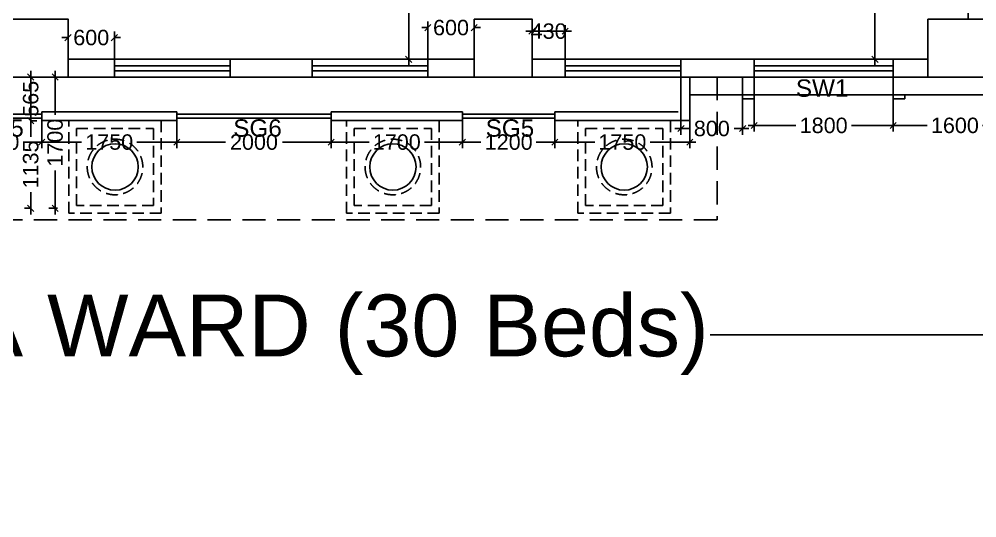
# Model space of a CAD drawing. Extents: x 7897917 to 8423973, y -6487334 to -6173396.
# Drawn here: x 8016151 to 8028559, y -6460583 to -6454124 of the extents above; entities that cross this region are included whole.
import ezdxf
from ezdxf.enums import TextEntityAlignment as Align

# ---------------------------------------------------------------- set-up
doc = ezdxf.new("R2010")
doc.units = 0
doc.header["$LTSCALE"] = 600
doc.header["$MEASUREMENT"] = 0
doc.header["$PDMODE"] = 35
doc.linetypes.add('DASHED', pattern=[0.75, 0.5, -0.25])
doc.linetypes.add('HIDDEN', pattern=[0.375, 0.25, -0.125])
doc.layers.get('0').update_dxf_attribs({"linetype": 'CONTINUOUS'})
doc.layers.get('Defpoints').update_dxf_attribs({"linetype": 'CONTINUOUS'})
for name, color, linetype in [('chajja', 7, 'CONTINUOUS'), ('DIM-TEXT', 8, 'CONTINUOUS'), ('Ele Proje.', 7, 'CONTINUOUS'), ('Ele. Proj', 7, 'CONTINUOUS'), ('joinery', 7, 'CONTINUOUS'), ('JW', 8, 'CONTINUOUS'), ('L1', 2, 'CONTINUOUS'), ('LA-column', 3, 'CONTINUOUS'), ('Walls', 7, 'CONTINUOUS'), ('WIN', 151, 'CONTINUOUS'), ('Working Dim', 5, 'CONTINUOUS')]:
    doc.layers.add(name, color=color, linetype=linetype)
doc.styles.add('ari', font='arial.ttf')
doc.styles.add('RT', font='romant.shx')
doc.dimstyles.new('int. dim', dxfattribs={"dimtxt": 450, "dimasz": 80, "dimexe": 80, "dimexo": 0, "dimgap": 70, "dimtad": 0, "dimdec": 0, "dimzin": 12, "dimdsep": 46, "dimtxsty": 'ari', "dimblk": 'OBLIQUE', "dimcen": 2, "dimdle": 80, "dimclrd": 256, "dimclre": 256, "dimclrt": 6, "dimadec": 0, "dimazin": 0, "dimtfac": 1, "dimtdec": 0, "dimtix": 1, "dimtmove": 2, "dimatfit": 3, "dimfxl": 1, "dimtolj": 1, "dimtzin": 0, "dimlwd": -1, "dimlwe": -1, "dimarcsym": 0})
doc.dimstyles.new('TEXT', dxfattribs={"dimscale": 0, "dimtxt": 600, "dimasz": 300, "dimexe": 300, "dimexo": 30, "dimgap": 50, "dimtad": 0, "dimdec": 0, "dimzin": 0, "dimdsep": 46, "dimtxsty": 'RT', "dimblk": 'OBLIQUE', "dimcen": 0.09, "dimdle": 300, "dimclrd": 256, "dimclre": 256, "dimclrt": 170, "dimadec": 0, "dimazin": 0, "dimtfac": 1, "dimtdec": 0, "dimtofl": 0, "dimtmove": 2, "dimatfit": 3, "dimfxl": 1, "dimfrac": 2, "dimtolj": 1, "dimtzin": 0, "dimlwd": -1, "dimlwe": -1, "dimarcsym": 0})

# ---------------------------------------------------------------- blocks, each defined once
blk = doc.blocks.new('_Oblique')
at = {"color": 0, "linetype": 'ByBlock', "lineweight": -2}
blk.add_line((-0.5, -0.5), (0.5, 0.5), dxfattribs=at)
blk = doc.blocks.new('*D1882')
at = {"layer": 'Defpoints', "color": 0, "linetype": 'Continuous', "transparency": 16777216}
for p in [(7997754, -6454804, 0), (8038814, -6454874, -11), (7997754, -6458212)]:
    blk.add_point(p, dxfattribs=at)
at = {"layer": 'DIM-TEXT', "transparency": 16777216}
for p, q in [((7997754, -6454804), (7997754, -6458512)), ((8038814, -6454874), (8038814, -6458512)), ((7997454, -6458212), (8011465, -6458212)), ((8039114, -6458212), (8025102, -6458212))]:
    blk.add_line(p, q, dxfattribs=at)
at = {"layer": 'DIM-TEXT', "linetype": 'Continuous', "transparency": 16777216, "xscale": 300, "yscale": 300, "zscale": 300, "rotation": 180}
blk.add_blockref('_Oblique', (7997754, -6458212), dxfattribs=at)
at = {"layer": 'DIM-TEXT', "linetype": 'Continuous', "transparency": 16777216, "xscale": 300, "yscale": 300, "zscale": 300}
blk.add_blockref('_Oblique', (8038814, -6458212), dxfattribs=at)
at = {"layer": 'DIM-TEXT', "color": 170, "linetype": 'Continuous', "transparency": 16777216, "insert": (8018284, -6458212), "char_height": 750, "attachment_point": 5, "style": 'ari'}
blk.add_mtext('\\A1;{\\H1.067x;TRAUMA WARD (30 Beds)}', dxfattribs=at)
blk = doc.blocks.new('*D1960')
at = {"layer": 'Defpoints', "color": 0, "transparency": 16777216}
for p in [(8024725, -6454874, -28), (8025524, -6454874, -22), (8025524, -6455541)]:
    blk.add_point(p, dxfattribs=at)
at = {"layer": 'Working Dim', "transparency": 16777216}
for p, q in [((8024725, -6454874), (8024725, -6455621)), ((8025524, -6454874), (8025524, -6455621)), ((8024645, -6455541), (8024834, -6455541)), ((8025604, -6455541), (8025415, -6455541))]:
    blk.add_line(p, q, dxfattribs=at)
at = {"layer": 'Working Dim', "transparency": 16777216, "xscale": 80, "yscale": 80, "zscale": 80, "rotation": 180}
blk.add_blockref('_Oblique', (8024725, -6455541), dxfattribs=at)
at = {"layer": 'Working Dim', "transparency": 16777216, "xscale": 80, "yscale": 80, "zscale": 80}
blk.add_blockref('_Oblique', (8025524, -6455541), dxfattribs=at)
at = {"layer": 'Working Dim', "color": 6, "transparency": 16777216, "insert": (8025125, -6455541), "char_height": 200, "attachment_point": 5, "style": 'ari'}
blk.add_mtext('\\A1;800', dxfattribs=at)
blk = doc.blocks.new('*D1964')
at = {"layer": 'Defpoints', "color": 0, "transparency": 16777216}
for p in [(8017385, -6454363), (8016785, -6454644, -22), (8017385, -6454644, -22)]:
    blk.add_point(p, dxfattribs=at)
at = {"layer": 'Working Dim', "transparency": 16777216}
for p, q in [((8016785, -6454363), (8016705, -6454363)), ((8016785, -6454644), (8016785, -6454283)), ((8016785, -6454363), (8016794, -6454363)), ((8017385, -6454363), (8017376, -6454363)), ((8017385, -6454644), (8017385, -6454283)), ((8017385, -6454363), (8017465, -6454363))]:
    blk.add_line(p, q, dxfattribs=at)
at = {"layer": 'Working Dim', "transparency": 16777216, "xscale": 80, "yscale": 80, "zscale": 80}
blk.add_blockref('_Oblique', (8016785, -6454363), dxfattribs=at)
at = {"layer": 'Working Dim', "transparency": 16777216, "xscale": 80, "yscale": 80, "zscale": 80, "rotation": 180}
blk.add_blockref('_Oblique', (8017385, -6454363), dxfattribs=at)
at = {"layer": 'Working Dim', "color": 6, "transparency": 16777216, "insert": (8017085, -6454363), "char_height": 200, "attachment_point": 5, "style": 'ari'}
blk.add_mtext('\\A1;600', dxfattribs=at)
blk = doc.blocks.new('*D1965')
at = {"layer": 'Defpoints', "color": 0, "transparency": 16777216}
for p in [(8022046, -6454234), (8021446, -6454644, -22), (8022046, -6454644, -5)]:
    blk.add_point(p, dxfattribs=at)
at = {"layer": 'Working Dim', "transparency": 16777216}
for p, q in [((8021446, -6454234), (8021366, -6454234)), ((8021446, -6454644), (8021446, -6454154)), ((8021446, -6454234), (8021455, -6454234)), ((8022046, -6454234), (8022037, -6454234)), ((8022046, -6454644), (8022046, -6454154)), ((8022046, -6454234), (8022126, -6454234))]:
    blk.add_line(p, q, dxfattribs=at)
at = {"layer": 'Working Dim', "transparency": 16777216, "xscale": 80, "yscale": 80, "zscale": 80}
blk.add_blockref('_Oblique', (8021446, -6454234), dxfattribs=at)
at = {"layer": 'Working Dim', "transparency": 16777216, "xscale": 80, "yscale": 80, "zscale": 80, "rotation": 180}
blk.add_blockref('_Oblique', (8022046, -6454234), dxfattribs=at)
at = {"layer": 'Working Dim', "color": 6, "transparency": 16777216, "insert": (8021746, -6454234), "char_height": 200, "attachment_point": 5, "style": 'ari'}
blk.add_mtext('\\A1;600', dxfattribs=at)
blk = doc.blocks.new('*D1966')
at = {"layer": 'Defpoints', "color": 0, "transparency": 16777216}
for p in [(8023225, -6454280), (8022796, -6454644, -22), (8023225, -6454644, -28)]:
    blk.add_point(p, dxfattribs=at)
at = {"layer": 'Working Dim', "transparency": 16777216}
for p, q in [((8022796, -6454644), (8022796, -6454200)), ((8023225, -6454644), (8023225, -6454200)), ((8022796, -6454280), (8022716, -6454280)), ((8022796, -6454280), (8023225, -6454280)), ((8023225, -6454280), (8023305, -6454280))]:
    blk.add_line(p, q, dxfattribs=at)
at = {"layer": 'Working Dim', "transparency": 16777216, "xscale": 80, "yscale": 80, "zscale": 80}
blk.add_blockref('_Oblique', (8022796, -6454280), dxfattribs=at)
at = {"layer": 'Working Dim', "transparency": 16777216, "xscale": 80, "yscale": 80, "zscale": 80, "rotation": 180}
blk.add_blockref('_Oblique', (8023225, -6454280), dxfattribs=at)
at = {"layer": 'Working Dim', "color": 6, "transparency": 16777216, "insert": (8023011, -6454280), "char_height": 200, "attachment_point": 5, "style": 'ari'}
blk.add_mtext('\\A1;430', dxfattribs=at)
blk = doc.blocks.new('A$C760F7CC1')
at = {"layer": 'Working Dim', "color": 8, "linetype": 'HIDDEN'}
for points in [[(0, 1200), (0, 0), (1200, 0), (1200, 1200)], [(100, 1100), (100, 100), (1100, 100), (1100, 1100)]]:
    blk.add_lwpolyline(points, close=True, dxfattribs=at)
blk.add_circle((600, 600), 360, dxfattribs=at)
at = {"layer": 'Working Dim', "color": 3, "linetype": 'Continuous'}
blk.add_circle((600, 600), 300, dxfattribs=at)
blk = doc.blocks.new('*D1967')
at = {"layer": 'Defpoints', "color": 0, "transparency": 16777216}
for p in [(8016301, -6454874, 32), (8016301, -6455439, 36), (8016301, -6455439)]:
    blk.add_point(p, dxfattribs=at)
at = {"layer": 'Working Dim', "transparency": 16777216}
for p, q in [((8016301, -6454874), (8016301, -6454794)), ((8016301, -6454874), (8016381, -6454874)), ((8016301, -6454874), (8016301, -6455439)), ((8016301, -6455439), (8016381, -6455439)), ((8016301, -6455439), (8016301, -6455519))]:
    blk.add_line(p, q, dxfattribs=at)
at = {"layer": 'Working Dim', "transparency": 16777216, "xscale": 80, "yscale": 80, "zscale": 80}
for p, rotation in [((8016301, -6454874), 270), ((8016301, -6455439), 90)]:
    blk.add_blockref('_Oblique', p, dxfattribs=dict(at, rotation=rotation))
at = {"layer": 'Working Dim', "color": 6, "transparency": 16777216, "insert": (8016301, -6455156), "char_height": 200, "attachment_point": 5, "rotation": 90, "style": 'ari'}
blk.add_mtext('\\A1;565', dxfattribs=at)
blk = doc.blocks.new('*D1968')
at = {"layer": 'Defpoints', "color": 0, "transparency": 16777216}
for p in [(8016301, -6455439, 36), (8016301, -6456574, -1), (8016301, -6456574)]:
    blk.add_point(p, dxfattribs=at)
at = {"layer": 'Working Dim', "transparency": 16777216}
for p, q in [((8016301, -6455359), (8016301, -6455646)), ((8016301, -6455439), (8016381, -6455439)), ((8016301, -6456654), (8016301, -6456366)), ((8016301, -6456574), (8016221, -6456574))]:
    blk.add_line(p, q, dxfattribs=at)
at = {"layer": 'Working Dim', "transparency": 16777216, "xscale": 80, "yscale": 80, "zscale": 80}
for p, rotation in [((8016301, -6455439), 90), ((8016301, -6456574), 270)]:
    blk.add_blockref('_Oblique', p, dxfattribs=dict(at, rotation=rotation))
at = {"layer": 'Working Dim', "color": 6, "transparency": 16777216, "insert": (8016301, -6456006), "char_height": 200, "attachment_point": 5, "rotation": 90, "style": 'ari'}
blk.add_mtext('\\A1;1135', dxfattribs=at)
blk = doc.blocks.new('*D1969')
at = {"layer": 'Defpoints', "color": 0, "transparency": 16777216}
for p in [(8016617, -6454874), (8016650, -6454874, 32), (8016650, -6456574, -1)]:
    blk.add_point(p, dxfattribs=at)
at = {"layer": 'Working Dim', "transparency": 16777216}
for p, q in [((8016650, -6454874), (8016537, -6454874)), ((8016617, -6454794), (8016617, -6455365)), ((8016617, -6456654), (8016617, -6456083)), ((8016650, -6456574), (8016537, -6456574))]:
    blk.add_line(p, q, dxfattribs=at)
at = {"layer": 'Working Dim', "transparency": 16777216, "xscale": 80, "yscale": 80, "zscale": 80}
for p, rotation in [((8016617, -6454874), 90), ((8016617, -6456574), 270)]:
    blk.add_blockref('_Oblique', p, dxfattribs=dict(at, rotation=rotation))
at = {"layer": 'Working Dim', "color": 6, "transparency": 16777216, "insert": (8016617, -6455724), "char_height": 200, "attachment_point": 5, "rotation": 90, "style": 'ari'}
blk.add_mtext('\\A1;1700', dxfattribs=at)
blk = doc.blocks.new('*D1972')
at = {"layer": 'Defpoints', "color": 0, "transparency": 16777216}
for p in [(8027474, -6455104), (8029074, -6455104, 27), (8027474, -6455501)]:
    blk.add_point(p, dxfattribs=at)
at = {"layer": 'Working Dim', "transparency": 16777216}
for p, q in [((8027474, -6455104), (8027474, -6455581)), ((8029074, -6455104), (8029074, -6455581)), ((8027394, -6455501), (8027915, -6455501)), ((8029154, -6455501), (8028633, -6455501))]:
    blk.add_line(p, q, dxfattribs=at)
at = {"layer": 'Working Dim', "transparency": 16777216, "xscale": 80, "yscale": 80, "zscale": 80, "rotation": 180}
blk.add_blockref('_Oblique', (8027474, -6455501), dxfattribs=at)
at = {"layer": 'Working Dim', "transparency": 16777216, "xscale": 80, "yscale": 80, "zscale": 80}
blk.add_blockref('_Oblique', (8029074, -6455501), dxfattribs=at)
at = {"layer": 'Working Dim', "color": 6, "transparency": 16777216, "insert": (8028274, -6455501), "char_height": 200, "attachment_point": 5, "style": 'ari'}
blk.add_mtext('\\A1;1600', dxfattribs=at)
blk = doc.blocks.new('*D1973')
at = {"layer": 'Defpoints', "color": 0, "transparency": 16777216}
for p in [(8025674, -6455104, 47), (8027474, -6455104), (8025674, -6455501)]:
    blk.add_point(p, dxfattribs=at)
at = {"layer": 'Working Dim', "transparency": 16777216}
for p, q in [((8025674, -6455104), (8025674, -6455581)), ((8027474, -6455104), (8027474, -6455581)), ((8025594, -6455501), (8026215, -6455501)), ((8027554, -6455501), (8026933, -6455501))]:
    blk.add_line(p, q, dxfattribs=at)
at = {"layer": 'Working Dim', "transparency": 16777216, "xscale": 80, "yscale": 80, "zscale": 80, "rotation": 180}
blk.add_blockref('_Oblique', (8025674, -6455501), dxfattribs=at)
at = {"layer": 'Working Dim', "transparency": 16777216, "xscale": 80, "yscale": 80, "zscale": 80}
blk.add_blockref('_Oblique', (8027474, -6455501), dxfattribs=at)
at = {"layer": 'Working Dim', "color": 6, "transparency": 16777216, "insert": (8026574, -6455501), "char_height": 200, "attachment_point": 5, "style": 'ari'}
blk.add_mtext('\\A1;1800', dxfattribs=at)
blk = doc.blocks.new('*D1977')
at = {"layer": 'Defpoints', "color": 0, "transparency": 16777216}
for p in [(8015243, -6455439, -18), (8016443, -6455439, -6), (8016443, -6455717)]:
    blk.add_point(p, dxfattribs=at)
at = {"layer": 'Working Dim', "transparency": 16777216}
for p, q in [((8015243, -6455439), (8015243, -6455797)), ((8016443, -6455439), (8016443, -6455797)), ((8015163, -6455717), (8015484, -6455717)), ((8016523, -6455717), (8016202, -6455717))]:
    blk.add_line(p, q, dxfattribs=at)
at = {"layer": 'Working Dim', "transparency": 16777216, "xscale": 80, "yscale": 80, "zscale": 80, "rotation": 180}
blk.add_blockref('_Oblique', (8015243, -6455717), dxfattribs=at)
at = {"layer": 'Working Dim', "transparency": 16777216, "xscale": 80, "yscale": 80, "zscale": 80}
blk.add_blockref('_Oblique', (8016443, -6455717), dxfattribs=at)
at = {"layer": 'Working Dim', "color": 6, "transparency": 16777216, "insert": (8015843, -6455717), "char_height": 200, "attachment_point": 5, "style": 'ari'}
blk.add_mtext('\\A1;1200', dxfattribs=at)
blk = doc.blocks.new('*D1978')
at = {"layer": 'Defpoints', "color": 0, "transparency": 16777216}
for p in [(8018193, -6455440, 24), (8020193, -6455440, 26), (8020193, -6455717)]:
    blk.add_point(p, dxfattribs=at)
at = {"layer": 'Working Dim', "transparency": 16777216}
for p, q in [((8018193, -6455440), (8018193, -6455797)), ((8020193, -6455440), (8020193, -6455797)), ((8018113, -6455717), (8018823, -6455717)), ((8020273, -6455717), (8019563, -6455717))]:
    blk.add_line(p, q, dxfattribs=at)
at = {"layer": 'Working Dim', "transparency": 16777216, "xscale": 80, "yscale": 80, "zscale": 80, "rotation": 180}
blk.add_blockref('_Oblique', (8018193, -6455717), dxfattribs=at)
at = {"layer": 'Working Dim', "transparency": 16777216, "xscale": 80, "yscale": 80, "zscale": 80}
blk.add_blockref('_Oblique', (8020193, -6455717), dxfattribs=at)
at = {"layer": 'Working Dim', "color": 6, "transparency": 16777216, "insert": (8019193, -6455717), "char_height": 200, "attachment_point": 5, "style": 'ari'}
blk.add_mtext('\\A1;2000', dxfattribs=at)
blk = doc.blocks.new('*D1979')
at = {"layer": 'Defpoints', "color": 0, "transparency": 16777216}
for p in [(8020193, -6455440, 26), (8021893, -6455439, 11), (8021893, -6455717)]:
    blk.add_point(p, dxfattribs=at)
at = {"layer": 'Working Dim', "transparency": 16777216}
for p, q in [((8020193, -6455440), (8020193, -6455797)), ((8021893, -6455439), (8021893, -6455797)), ((8020113, -6455717), (8020684, -6455717)), ((8021973, -6455717), (8021402, -6455717))]:
    blk.add_line(p, q, dxfattribs=at)
at = {"layer": 'Working Dim', "transparency": 16777216, "xscale": 80, "yscale": 80, "zscale": 80, "rotation": 180}
blk.add_blockref('_Oblique', (8020193, -6455717), dxfattribs=at)
at = {"layer": 'Working Dim', "transparency": 16777216, "xscale": 80, "yscale": 80, "zscale": 80}
blk.add_blockref('_Oblique', (8021893, -6455717), dxfattribs=at)
at = {"layer": 'Working Dim', "color": 6, "transparency": 16777216, "insert": (8021043, -6455717), "char_height": 200, "attachment_point": 5, "style": 'ari'}
blk.add_mtext('\\A1;1700', dxfattribs=at)
blk = doc.blocks.new('*D1980')
at = {"layer": 'Defpoints', "color": 0, "transparency": 16777216}
for p in [(8021893, -6455439, 11), (8023092, -6455439, 6), (8023092, -6455717)]:
    blk.add_point(p, dxfattribs=at)
at = {"layer": 'Working Dim', "transparency": 16777216}
for p, q in [((8021893, -6455439), (8021893, -6455797)), ((8023092, -6455439), (8023092, -6455797)), ((8021813, -6455717), (8022134, -6455717)), ((8023172, -6455717), (8022851, -6455717))]:
    blk.add_line(p, q, dxfattribs=at)
at = {"layer": 'Working Dim', "transparency": 16777216, "xscale": 80, "yscale": 80, "zscale": 80, "rotation": 180}
blk.add_blockref('_Oblique', (8021893, -6455717), dxfattribs=at)
at = {"layer": 'Working Dim', "transparency": 16777216, "xscale": 80, "yscale": 80, "zscale": 80}
blk.add_blockref('_Oblique', (8023092, -6455717), dxfattribs=at)
at = {"layer": 'Working Dim', "color": 6, "transparency": 16777216, "insert": (8022493, -6455717), "char_height": 200, "attachment_point": 5, "style": 'ari'}
blk.add_mtext('\\A1;1200', dxfattribs=at)
blk = doc.blocks.new('*D1981')
at = {"layer": 'Defpoints', "color": 0, "transparency": 16777216}
for p in [(8023092, -6455439, 6), (8024840, -6455439, 10), (8024840, -6455717)]:
    blk.add_point(p, dxfattribs=at)
at = {"layer": 'Working Dim', "transparency": 16777216}
for p, q in [((8023092, -6455439), (8023092, -6455797)), ((8024840, -6455439), (8024840, -6455797)), ((8023012, -6455717), (8023608, -6455717)), ((8024920, -6455717), (8024325, -6455717))]:
    blk.add_line(p, q, dxfattribs=at)
at = {"layer": 'Working Dim', "transparency": 16777216, "xscale": 80, "yscale": 80, "zscale": 80, "rotation": 180}
blk.add_blockref('_Oblique', (8023092, -6455717), dxfattribs=at)
at = {"layer": 'Working Dim', "transparency": 16777216, "xscale": 80, "yscale": 80, "zscale": 80}
blk.add_blockref('_Oblique', (8024840, -6455717), dxfattribs=at)
at = {"layer": 'Working Dim', "color": 6, "transparency": 16777216, "insert": (8023966, -6455717), "char_height": 200, "attachment_point": 5, "style": 'ari'}
blk.add_mtext('\\A1;1750', dxfattribs=at)
blk = doc.blocks.new('*D1982')
at = {"layer": 'Defpoints', "color": 0, "transparency": 16777216}
for p in [(8016443, -6455440, -2), (8018193, -6455440, 29), (8016443, -6455717)]:
    blk.add_point(p, dxfattribs=at)
at = {"layer": 'Working Dim', "transparency": 16777216}
for p, q in [((8016443, -6455440), (8016443, -6455797)), ((8018193, -6455440), (8018193, -6455797)), ((8016363, -6455717), (8016959, -6455717)), ((8018273, -6455717), (8017677, -6455717))]:
    blk.add_line(p, q, dxfattribs=at)
at = {"layer": 'Working Dim', "transparency": 16777216, "xscale": 80, "yscale": 80, "zscale": 80, "rotation": 180}
blk.add_blockref('_Oblique', (8016443, -6455717), dxfattribs=at)
at = {"layer": 'Working Dim', "transparency": 16777216, "xscale": 80, "yscale": 80, "zscale": 80}
blk.add_blockref('_Oblique', (8018193, -6455717), dxfattribs=at)
at = {"layer": 'Working Dim', "color": 6, "transparency": 16777216, "insert": (8017318, -6455717), "char_height": 200, "attachment_point": 5, "style": 'ari'}
blk.add_mtext('\\A1;1750', dxfattribs=at)
blk = doc.blocks.new('*D2040')
at = {"layer": 'Defpoints', "color": 0, "transparency": 16777216}
for p in [(8021082, -6446924, 3), (8021082, -6454644, 19), (8021198, -6454644)]:
    blk.add_point(p, dxfattribs=at)
at = {"layer": 'Working Dim', "transparency": 16777216}
for p, q in [((8021082, -6446924), (8021278, -6446924)), ((8021198, -6446844), (8021198, -6450416)), ((8021198, -6454724), (8021198, -6451151)), ((8021082, -6454644), (8021278, -6454644))]:
    blk.add_line(p, q, dxfattribs=at)
at = {"layer": 'Working Dim', "transparency": 16777216, "xscale": 80, "yscale": 80, "zscale": 80}
for p, rotation in [((8021198, -6446924), 90), ((8021198, -6454644), 270)]:
    blk.add_blockref('_Oblique', p, dxfattribs=dict(at, rotation=rotation))
at = {"layer": 'Working Dim', "color": 6, "transparency": 16777216, "insert": (8021198, -6450784), "char_height": 200, "attachment_point": 5, "rotation": 90, "style": 'ari'}
blk.add_mtext('\\A1;7720', dxfattribs=at)
blk = doc.blocks.new('*D2042')
at = {"layer": 'Defpoints', "color": 0, "transparency": 16777216}
for p in [(8026784, -6446924, 6), (8026795, -6454644, 21), (8027239, -6454644)]:
    blk.add_point(p, dxfattribs=at)
at = {"layer": 'Working Dim', "transparency": 16777216}
for p, q in [((8026784, -6446924), (8027319, -6446924)), ((8027239, -6446844), (8027239, -6450416)), ((8027239, -6454724), (8027239, -6451151)), ((8026795, -6454644), (8027319, -6454644))]:
    blk.add_line(p, q, dxfattribs=at)
at = {"layer": 'Working Dim', "transparency": 16777216, "xscale": 80, "yscale": 80, "zscale": 80}
for p, rotation in [((8027239, -6446924), 90), ((8027239, -6454644), 270)]:
    blk.add_blockref('_Oblique', p, dxfattribs=dict(at, rotation=rotation))
at = {"layer": 'Working Dim', "color": 6, "transparency": 16777216, "insert": (8027239, -6450784), "char_height": 200, "attachment_point": 5, "rotation": 90, "style": 'ari'}
blk.add_mtext('\\A1;7720', dxfattribs=at)

msp = doc.modelspace()

# ---------------------------------------------------------------- linework, layer by layer
at = {"layer": 'chajja', "color": 8}
msp.add_line((8027478.238, -6455103.802, 20.506), (8025674.238, -6455103.802, 20.506), dxfattribs=at)
at = {"layer": 'Ele Proje.'}
for points, elevation in [([(8025674.238, -6455103.802), (8025674.238, -6455153.802), (8025524.238, -6455153.802), (8025524.238, -6455103.802)], 25.882), ([(8027624.384, -6455103.795), (8027624.384, -6455153.795), (8027474.384, -6455153.795), (8027474.384, -6455103.795)], -26.593)]:
    msp.add_lwpolyline(points, dxfattribs=dict(at, elevation=elevation))
at = {"layer": 'Ele. Proj', "color": 1}
msp.add_lwpolyline([(8029074.065, -6454758.916), (8029074.073, -6455103.802), (8027474.384, -6455103.802), (8027474.389, -6454873.802)], dxfattribs=at)
at = {"layer": 'JW', "color": 4}
for points, elevation in [([(8015280.318, -6455355.868), (8016442.918, -6455355.868), (8016442.918, -6455406.435), (8015280.318, -6455406.435)], -43.747), ([(8020192.832, -6455355.868), (8018192.832, -6455355.868), (8018192.832, -6455406.435), (8020192.832, -6455406.435)], 4.385), ([(8021892.789, -6455355.868), (8023092.389, -6455355.868), (8023092.389, -6455406.435), (8021892.789, -6455406.435)], -14.965)]:
    msp.add_lwpolyline(points, close=True, dxfattribs=dict(at, elevation=elevation))
at = {"layer": 'L1', "color": 1}
for p, q in [((8024725.459, -6454874.047, -11.788), (8024725.459, -6455438.651, -11.788)), ((8024840.459, -6454874.047, -11.788), (8024840.459, -6455438.651, -11.788)), ((8016442.937, -6455323.651, 12.913), (8018192.84, -6455323.651, 6.188)), ((8016442.937, -6455438.651, -28.575), (8016442.937, -6455323.651, -28.575)), ((8018192.825, -6455438.651, 2.583), (8018192.84, -6455323.651, 6.188)), ((8020192.725, -6455323.651, -2.107), (8021892.812, -6455323.651, -9.425)), ((8020192.732, -6455438.651, -0.49), (8020192.725, -6455323.651, -2.107)), ((8021892.807, -6455438.651, -10.743), (8021892.812, -6455323.651, -9.425)), ((8023092.387, -6455438.651, -15.341), (8023092.39, -6455323.651, -14.588)), ((8023092.39, -6455323.651, -14.588), (8024689.099, -6455323.651, -21.462)), ((8016442.937, -6455438.651, 12.913), (8018192.825, -6455438.651, 6.188)), ((8020192.732, -6455438.651, -2.107), (8021892.807, -6455438.651, -9.423)), ((8023092.387, -6455438.651, -14.586), (8024840.459, -6455438.651, -22.109))]:
    msp.add_line(p, q, dxfattribs=at)
at = {"layer": 'L1', "color": 8, "linetype": 'DASHED'}
for p, q in [((8025192.509, -6454874.036, -21.462), (8025192.509, -6456723.933, -21.462)), ((8025192.509, -6456723.933, -21.462), (8013193.3, -6456723.933, -21.462))]:
    msp.add_line(p, q, dxfattribs=at)
at = {"layer": 'L1', "color": 1, "elevation": 20.506}
msp.add_lwpolyline([(8025674.337, -6454873.802), (8025674.337, -6455103.802), (8024840.676, -6455103.802), (8024840.676, -6454873.802)], dxfattribs=at)
at = {"layer": 'LA-column', "color": 2, "elevation": 2.283, "flags": 128}
for points in [[(8016035.05, -6454123.913), (8016035.05, -6454873.913), (8016785.05, -6454873.913), (8016785.05, -6454123.913)], [(8022046.551, -6454123.913), (8022046.551, -6454873.913), (8022796.551, -6454873.913), (8022796.551, -6454123.913)], [(8027924.055, -6454123.913), (8027924.055, -6454873.913), (8028674.055, -6454873.913), (8028674.055, -6454123.913)]]:
    msp.add_lwpolyline(points, close=True, dxfattribs=at)
at = {"layer": 'Walls'}
for p, q in [((8028443.961, -6454124.046, -12.545), (8028443.961, -6447409.003, -12.545)), ((8016784.604, -6454643.916), (8022046.105, -6454643.916)), ((8022796.105, -6454643.916), (8027923.606, -6454643.916)), ((8016784.604, -6454873.916), (8022046.105, -6454873.916)), ((8022796.105, -6454873.916), (8027923.606, -6454873.916))]:
    msp.add_line(p, q, dxfattribs=at)
at = {"layer": 'WIN', "linetype": 'Continuous'}
for points in [[(8017384.604, -6454873.916), (8018884.604, -6454873.916), (8018884.604, -6454643.916), (8017384.604, -6454643.916)], [(8017384.604, -6454791.133), (8018884.604, -6454791.133), (8018884.604, -6454726.699), (8017384.604, -6454726.699)], [(8019946.105, -6454873.916), (8021446.105, -6454873.916), (8021446.105, -6454643.916), (8019946.105, -6454643.916)], [(8019946.105, -6454791.133), (8021446.105, -6454791.133), (8021446.105, -6454726.699), (8019946.105, -6454726.699)]]:
    msp.add_lwpolyline(points, close=True, dxfattribs=at)
for points, elevation in [([(8023225.459, -6454873.916), (8024725.459, -6454873.916), (8024725.459, -6454643.916), (8023225.459, -6454643.916)], -11.788), ([(8023225.459, -6454791.133), (8024725.459, -6454791.133), (8024725.459, -6454726.699), (8023225.459, -6454726.699)], -11.788), ([(8025674.327, -6454873.916), (8027474.327, -6454873.916), (8027474.327, -6454643.916), (8025674.327, -6454643.916)], 20.506), ([(8025674.327, -6454791.133), (8027474.327, -6454791.133), (8027474.327, -6454726.699), (8025674.327, -6454726.699)], 20.506)]:
    msp.add_lwpolyline(points, close=True, dxfattribs=dict(at, elevation=elevation))

# ---------------------------------------------------------------- block references
at = {"xscale": -1}
for p in [(8017992.942, -6456638.651, 12.213), (8021592.761, -6456638.651, 2.644), (8024590.31, -6456638.651, -15.868)]:
    msp.add_blockref('A$C760F7CC1', p, dxfattribs=at)

# ---------------------------------------------------------------- texts
at = {"layer": 'joinery', "style": 'ari'}
for s, p in [('SW1 ', (8026598.143, -6455129.835)), ('SG5', (8015896.809, -6455646.222, -66.61)), ('SG6', (8019239.28, -6455646.222, -18.478)), ('SG5', (8022509.279, -6455646.222, -37.828))]:
    msp.add_text(s, height=225, dxfattribs=at).set_placement(p, align=Align.CENTER)

# ---------------------------------------------------------------- dimensions: what is measured, and where the dimension line sits
at = {"layer": 'DIM-TEXT', "linetype": 'Continuous'}
dim = msp.add_linear_dim(base=(7997753.87, -6458212.227, 11.402), p1=(8038813.927, -6454873.885), p2=(7997753.87, -6454803.727, 11.054), angle=180, text='{\\H1.067x;TRAUMA WARD (30 Beds)}', dimstyle='TEXT', override={"dimscale": 1, "dimtxt": 750, "dimexo": 0, "dimtxsty": 'ari'}, dxfattribs=at)
dim.commit()
dim.dimension.update_dxf_attribs({"geometry": '*D1882', "text_midpoint": (8018283.899, -6458212.227, 11.402)})
at = {"layer": 'Working Dim'}
for base, p1, p2, angle, override, picture, middle in [((8021197.977, -6454643.916, -7.979), (8021082.478, -6446923.928, -4.72), (8021082.478, -6454643.916, 11.301), 270, {"dimtxt": 200}, '*D2040', (8021197.977, -6450783.922, -7.979)), ((8027239.499, -6454643.916, -7.979), (8026783.655, -6446923.928, -1.954), (8026794.802, -6454643.916, 12.935), 270, {"dimtxt": 200}, '*D2042', (8027239.499, -6450783.922, -7.979)), ((8016300.944, -6455438.651, -21.462), (8016300.926, -6454874.065, 10.262), (8016300.944, -6455438.651, 14.33), 90, {"dimtxt": 200, "dimarcsym": 1}, '*D1967', (8016300.944, -6455156.358, -21.462)), ((8016617.355, -6454874.065, -21.462), (8016649.808, -6456573.933, -22.241), (8016649.808, -6454874.065, 10.262), 90, {"dimtxt": 200, "dimarcsym": 1}, '*D1969', (8016617.355, -6455723.999, -21.462)), ((8025674.337, -6455500.73, -26.593), (8027474.384, -6455103.795, -26.593), (8025674.337, -6455103.802, 20.506), 180, {"dimtxt": 200, "dimarcsym": 1}, '*D1973', (8026574.36, -6455500.73, -26.593)), ((8027474.384, -6455500.73, -26.593), (8029074.073, -6455103.802), (8027474.384, -6455103.795, -26.593), 180, {"dimtxt": 200, "dimarcsym": 1}, '*D1972', (8028274.228, -6455500.73, -26.593)), ((8016300.944, -6456573.933, -21.462), (8016300.944, -6455438.651, 14.33), (8016300.944, -6456573.933, -22.241), 90, {"dimtxt": 200, "dimarcsym": 1}, '*D1968', (8016300.944, -6456006.292, -21.462))]:
    dim = msp.add_linear_dim(base=base, p1=p1, p2=p2, angle=angle, dimstyle='int. dim', override=override, dxfattribs=at)
    dim.commit()
    dim.dimension.update_dxf_attribs({"geometry": picture, "text_midpoint": middle})
for base, p1, p2, override, picture, middle in [((8022046.105, -6454234.073, 16.15), (8021446.283, -6454643.833, -5.376), (8022046.105, -6454643.916, 10.828), {"dimtxt": 200}, '*D1965', (8021746.194, -6454234.073, 16.15)), ((8017384.782, -6454362.517, 16.15), (8016784.782, -6454643.833, -5.376), (8017384.782, -6454643.833, -5.376), {"dimtxt": 200}, '*D1964', (8017084.782, -6454362.517, 16.15)), ((8016442.937, -6455717.063, -22.109), (8015243.336, -6455438.651, -40.172), (8016442.937, -6455438.651, -28.575), {"dimtxt": 200, "dimarcsym": 1}, '*D1977', (8015843.136, -6455717.063, -22.109)), ((8016442.937, -6455717.063, -26.593), (8018192.825, -6455439.836, 2.545), (8016442.937, -6455439.836, -28.575), {"dimtxt": 200, "dimarcsym": 1}, '*D1982', (8017317.881, -6455717.063, -26.593)), ((8020192.832, -6455717.063, -22.109), (8018192.825, -6455439.836, 1.898), (8020192.832, -6455439.836, 3.738), {"dimtxt": 200, "dimarcsym": 1}, '*D1978', (8019192.828, -6455717.063, -22.109)), ((8021892.807, -6455717.063, -22.109), (8020192.832, -6455439.836, 3.738), (8021892.807, -6455438.651, -11.39), {"dimtxt": 200, "dimarcsym": 1}, '*D1979', (8021042.819, -6455717.063, -22.109)), ((8023092.387, -6455717.063, -22.109), (8021892.807, -6455438.651, -11.39), (8023092.387, -6455438.655, -15.988), {"dimtxt": 200, "dimarcsym": 1}, '*D1980', (8022492.597, -6455717.063, -22.109))]:
    dim = msp.add_linear_dim(base=base, p1=p1, p2=p2, dimstyle='int. dim', override=override, dxfattribs=at)
    dim.commit()
    dim.dimension.update_dxf_attribs({"geometry": picture, "text_midpoint": middle})
for base, p1, p2, text, override, picture, middle in [((8023225.459, -6454279.715, 16.15), (8022796.283, -6454643.833, -5.376), (8023225.459, -6454643.916, -11.788), '430', {"dimtxt": 200}, '*D1966', (8023010.871, -6454279.715, 16.15)), ((8025523.784, -6455540.73, 16.15), (8024725.459, -6454874.047, -11.788), (8025523.784, -6454873.833, -5.376), '800', {"dimtxt": 200}, '*D1960', (8025124.621, -6455540.73, 16.15)), ((8024840.459, -6455717.063, -22.109), (8023092.387, -6455438.655, -15.988), (8024840.459, -6455438.655, -12.435), '1750', {"dimtxt": 200, "dimarcsym": 1}, '*D1981', (8023966.423, -6455717.063, -22.109))]:
    dim = msp.add_linear_dim(base=base, p1=p1, p2=p2, text=text, dimstyle='int. dim', override=override, dxfattribs=at)
    dim.commit()
    dim.dimension.update_dxf_attribs({"geometry": picture, "text_midpoint": middle})

doc.saveas('drawing.dxf')
